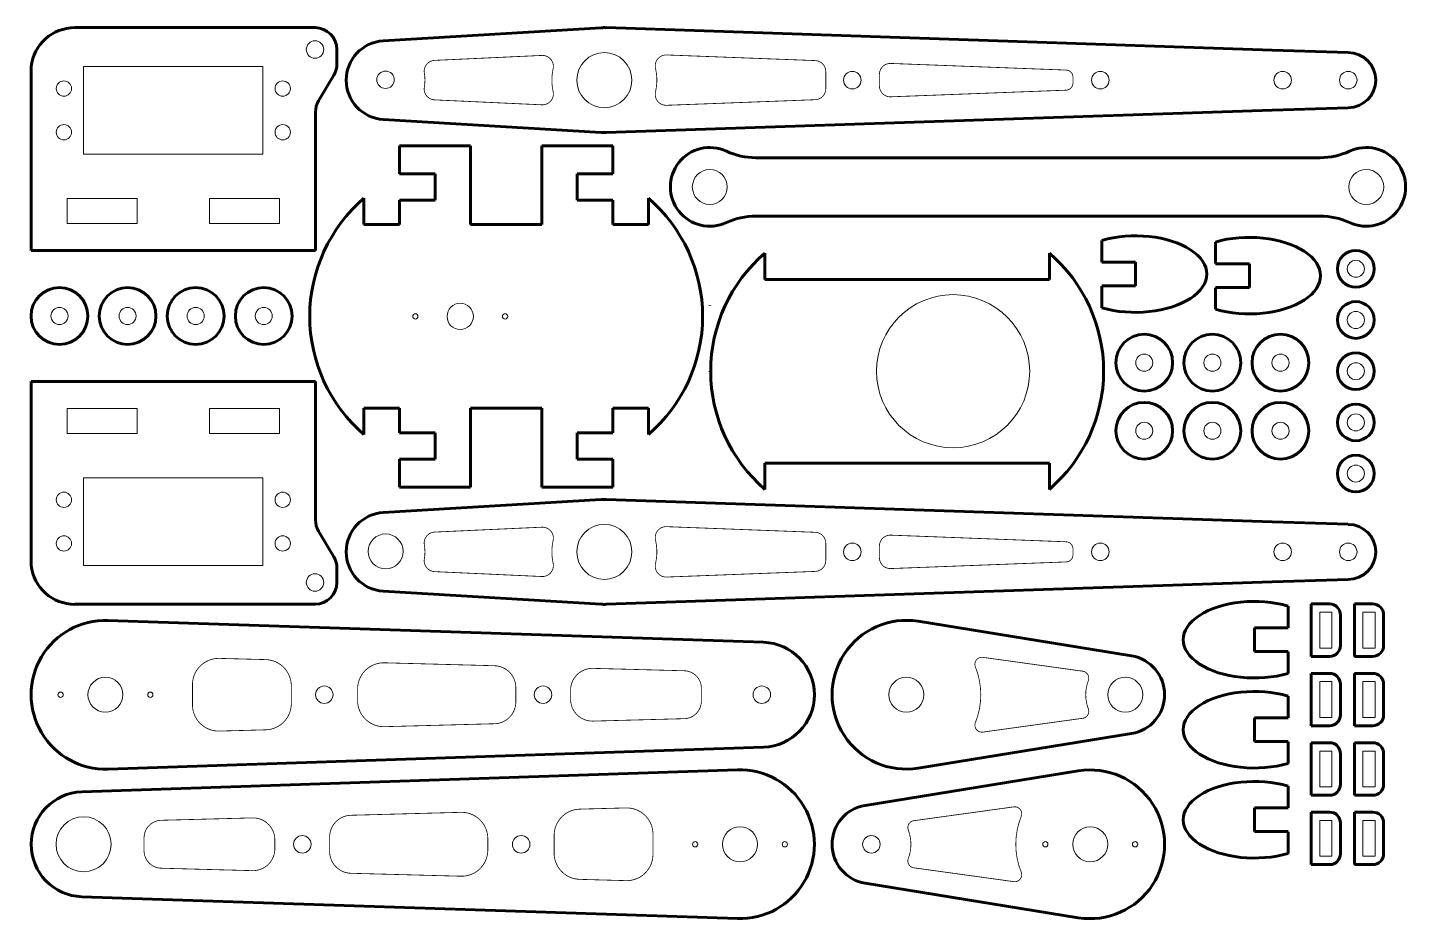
# Model space of a CAD drawing. Header units: millimetres. Extents: x 104 to 909, y -370 to 77.
# Drawn here: x 103.5 to 419.1, y -127.7 to 76.8 of the extents above; entities that cross this region are included whole.
import ezdxf

# ---------------------------------------------------------------- set-up
doc = ezdxf.new("R2010")
doc.units = ezdxf.units.MM
for name, pattern in [('K5LT32769', [0]), ('K5LT_BASIC', [0]), ('K5LT_THIN', [0])]:
    doc.linetypes.add(name, pattern=pattern)

# ---------------------------------------------------------------- blocks, each defined once
blk = doc.blocks.new('U4')
at = {"color": 5, "linetype": 'K5LT_BASIC', "lineweight": 60, "true_color": 0x0000ff}
for p, q in [((169.2, 76.78), (114.3, 76.78)), ((174.2, 68.5), (174.2, 71.78)), ((104.3, 67.87), (104.3, 25.87)), ((170, 60.05), (173.5, 65.95)), ((169.3, 25.87), (169.3, 57.5)), ((104.3, 25.87), (169.3, 25.87))]:
    blk.add_line(p, q, dxfattribs=at)
at = {"color": 7, "linetype": 'K5LT_THIN', "lineweight": 18}
for p, q in [((116.3, 47.87), (116.3, 67.87)), ((116.3, 67.87), (157.3, 67.87)), ((157.3, 67.87), (157.3, 47.87)), ((157.3, 47.87), (116.3, 47.87)), ((128.55, 37.7), (112.55, 37.7)), ((112.55, 37.7), (112.55, 32.05)), ((128.55, 32.05), (128.55, 37.7)), ((145.05, 37.7), (161.05, 37.7)), ((145.05, 32.05), (145.05, 37.7)), ((161.05, 37.7), (161.05, 32.05)), ((112.55, 32.05), (128.55, 32.05)), ((161.05, 32.05), (145.05, 32.05))]:
    blk.add_line(p, q, dxfattribs=at)
for centre, radius in [((169.2, 71.78), 2), ((111.8, 62.87), 1.75), ((161.8, 62.87), 1.75), ((111.8, 52.87), 1.75), ((161.8, 52.87), 1.75)]:
    blk.add_circle(centre, radius, dxfattribs=at)
at = {"color": 5, "linetype": 'K5LT_BASIC', "lineweight": 60, "true_color": 0x0000ff}
for centre, radius, start, end in [((114.3, 66.71), 10.07, 90, 173.3678), ((169.2, 71.78), 5, 0, 90), ((169.2, 68.5), 5, 329.3004, 0), ((174.3, 57.5), 5, 149.3004, 180)]:
    blk.add_arc(centre, radius, start, end, dxfattribs=at)
blk = doc.blocks.new('U5')
at = {"color": 5, "linetype": 'K5LT_BASIC', "lineweight": 60, "true_color": 0x0000ff}
for p, q in [((104.3, -46.13), (104.3, -4.13)), ((104.3, -4.13), (169.3, -4.13)), ((169.3, -4.13), (169.3, -35.76)), ((170, -38.31), (173.5, -44.21)), ((174.2, -46.76), (174.2, -50.03)), ((169.2, -55.03), (114.3, -55.03))]:
    blk.add_line(p, q, dxfattribs=at)
at = {"color": 7, "linetype": 'K5LT_THIN', "lineweight": 18}
for p, q in [((112.55, -15.95), (112.55, -10.3)), ((112.55, -10.3), (128.55, -10.3)), ((128.55, -10.3), (128.55, -15.95)), ((161.05, -10.3), (145.05, -10.3)), ((145.05, -10.3), (145.05, -15.95)), ((161.05, -15.95), (161.05, -10.3)), ((128.55, -15.95), (112.55, -15.95)), ((145.05, -15.95), (161.05, -15.95)), ((157.3, -26.13), (116.3, -26.13)), ((116.3, -26.13), (116.3, -46.13)), ((157.3, -46.13), (157.3, -26.13)), ((116.3, -46.13), (157.3, -46.13))]:
    blk.add_line(p, q, dxfattribs=at)
for centre, radius in [((111.8, -31.13), 1.75), ((161.8, -31.13), 1.75), ((111.8, -41.13), 1.75), ((161.8, -41.13), 1.75), ((169.2, -50.03), 2)]:
    blk.add_circle(centre, radius, dxfattribs=at)
at = {"color": 5, "linetype": 'K5LT_BASIC', "lineweight": 60, "true_color": 0x0000ff}
for centre, radius, start, end in [((174.3, -35.76), 5, 180, 210.6996), ((114.3, -44.97), 10.07, 186.6322, 270), ((169.2, -46.76), 5, 0, 30.6996), ((169.2, -50.03), 5, 270, 0)]:
    blk.add_arc(centre, radius, start, end, dxfattribs=at)
blk = doc.blocks.new('U6')
at = {"color": 5, "linetype": 'K5LT_BASIC', "lineweight": 60, "true_color": 0x0000ff}
for p, q in [((184.77, 73.77), (234.59, 76.76)), ((235.71, 76.78), (387.91, 71.66)), ((387.91, 71.66), (405.31, 71.08)), ((387.91, 57.9), (235.71, 52.79)), ((405.31, 58.49), (387.91, 57.9)), ((234.59, 52.8), (184.77, 55.8))]:
    blk.add_line(p, q, dxfattribs=at)
at = {"color": 7, "linetype": 'K5LT_THIN', "const_width": 0.18}
for points in [[(223.6, 67.39, 0.109784), (223.6, 62.18, -0.493994), (221.04, 59.14), (196.52, 60.27, -0.453066), (194.17, 63.2, 0.088553), (194.17, 66.36, -0.453066), (196.52, 69.3), (221.04, 70.43, -0.493994)], [(249.53, 70.54), (283.51, 69.25, -0.403164), (285.91, 66.75), (285.91, 62.81, -0.403164), (283.51, 60.31), (249.53, 59.03, -0.493994), (247, 62.09, 0.113817), (247, 67.48, -0.493994)], [(298.17, 66.1), (298.17, 63.47, 0.42535), (300.76, 60.97), (340.85, 62.49, 0.403164), (342.39, 64.09), (342.39, 65.48, 0.403164), (340.85, 67.08), (300.76, 68.6, 0.42535)]]:
    blk.add_lwpolyline(points, format="xyb", close=True, dxfattribs=at)
at = {"color": 7, "linetype": 'K5LT_THIN', "lineweight": 18}
for centre, radius in [((235.31, 64.78), 6.29), ((185.31, 64.87), 2), ((291.98, 64.78), 2), ((348.64, 64.78), 2), ((390.31, 64.78), 2), ((405.31, 64.78), 2)]:
    blk.add_circle(centre, radius, dxfattribs=at)
at = {"color": 5, "linetype": 'K5LT_BASIC', "lineweight": 60, "true_color": 0x0000ff}
for centre, radius, start, end in [((235.31, 64.78), 12, 88.0755, 93.4398), ((185.31, 64.78), 9, 93.4398, 266.5602), ((405.31, 64.78), 6.29, 270, 90), ((235.31, 64.78), 12, 266.5602, 271.9245)]:
    blk.add_arc(centre, radius, start, end, dxfattribs=at)
blk = doc.blocks.new('U7')
at = {"color": 5, "linetype": 'K5LT_BASIC', "lineweight": 60, "true_color": 0x0000ff}
for p, q in [((184.77, -34.06), (234.59, -31.06)), ((235.71, -31.05), (387.91, -36.16)), ((387.91, -36.16), (405.31, -36.74)), ((387.91, -49.92), (235.71, -55.03)), ((405.31, -49.33), (387.91, -49.92)), ((234.59, -55.02), (184.77, -52.02))]:
    blk.add_line(p, q, dxfattribs=at)
at = {"color": 7, "linetype": 'K5LT_THIN', "const_width": 0.18}
for points in [[(223.6, -40.44, 0.109784), (223.6, -45.64, -0.493994), (221.04, -48.68), (196.52, -47.56, -0.453066), (194.17, -44.62, 0.088553), (194.17, -41.46, -0.453066), (196.52, -38.52), (221.04, -37.4, -0.493994)], [(249.53, -37.28), (283.51, -38.57, -0.403164), (285.91, -41.07), (285.91, -45.01, -0.403164), (283.51, -47.51), (249.53, -48.8, -0.493994), (247, -45.74, 0.113817), (247, -40.34, -0.493994)], [(298.17, -41.72), (298.17, -44.36, 0.42535), (300.76, -46.86), (340.85, -45.34, 0.403164), (342.39, -43.74), (342.39, -42.34, 0.403164), (340.85, -40.74), (300.76, -39.22, 0.42535)]]:
    blk.add_lwpolyline(points, format="xyb", close=True, dxfattribs=at)
at = {"color": 7, "linetype": 'K5LT_THIN', "lineweight": 18}
for centre, radius in [((235.31, -43.04), 6.29), ((185.31, -42.95), 4), ((291.98, -43.04), 2), ((348.64, -43.04), 2), ((390.31, -43.04), 2), ((405.31, -43.04), 2)]:
    blk.add_circle(centre, radius, dxfattribs=at)
at = {"color": 5, "linetype": 'K5LT_BASIC', "lineweight": 60, "true_color": 0x0000ff}
for centre, radius, start, end in [((235.31, -43.04), 12, 88.0755, 93.4398), ((185.31, -43.04), 9, 93.4398, 266.5602), ((405.31, -43.04), 6.29, 270, 90), ((235.31, -43.04), 12, 266.5602, 271.9245)]:
    blk.add_arc(centre, radius, start, end, dxfattribs=at)
blk = doc.blocks.new('U8')
at = {"color": 5, "linetype": 'K5LT_BASIC', "lineweight": 60, "true_color": 0x0000ff}
for p, q in [((188.5, 43.38), (188.5, 49.78)), ((188.5, 49.78), (204.75, 49.78)), ((204.75, 49.78), (204.75, 31.78)), ((221, 31.78), (221, 49.78)), ((221, 49.78), (237.25, 49.78)), ((237.25, 49.78), (237.25, 43.38)), ((196.62, 43.38), (188.5, 43.38)), ((196.62, 37.38), (196.62, 43.38)), ((237.25, 43.38), (229.12, 43.38)), ((229.12, 43.38), (229.12, 37.38)), ((180.37, 37.78), (180.37, 31.78)), ((188.5, 31.78), (188.5, 37.38)), ((188.5, 37.38), (196.62, 37.38)), ((229.12, 37.38), (237.25, 37.38)), ((237.25, 37.38), (237.25, 31.78)), ((245.37, 31.78), (245.37, 37.78)), ((180.37, 31.78), (188.5, 31.78)), ((204.75, 31.78), (212.87, 31.78)), ((212.87, 31.78), (221, 31.78)), ((237.25, 31.78), (245.37, 31.78)), ((188.5, -10.22), (180.37, -10.22)), ((180.37, -10.22), (180.37, -16.22)), ((188.5, -15.82), (188.5, -10.22)), ((212.87, -10.22), (204.75, -10.22)), ((204.75, -10.22), (204.75, -28.22)), ((221, -10.22), (212.87, -10.22)), ((221, -28.22), (221, -10.22)), ((245.37, -10.22), (237.25, -10.22)), ((237.25, -10.22), (237.25, -15.82)), ((245.37, -16.22), (245.37, -10.22)), ((196.62, -15.82), (188.5, -15.82)), ((196.62, -21.82), (196.62, -15.82)), ((237.25, -15.82), (229.12, -15.82)), ((229.12, -15.82), (229.12, -21.82)), ((188.5, -28.22), (188.5, -21.82)), ((188.5, -21.82), (196.62, -21.82)), ((229.12, -21.82), (237.25, -21.82)), ((237.25, -21.82), (237.25, -28.22)), ((204.75, -28.22), (188.5, -28.22)), ((237.25, -28.22), (221, -28.22))]:
    blk.add_line(p, q, dxfattribs=at)
at = {"color": 7, "linetype": 'K5LT_THIN', "lineweight": 18}
for centre, radius in [((202.37, 10.78), 3), ((192.12, 10.78), 0.6), ((212.62, 10.78), 0.6)]:
    blk.add_circle(centre, radius, dxfattribs=at)
at = {"color": 5, "linetype": 'K5LT_BASIC', "lineweight": 60, "true_color": 0x0000ff}
for centre, start, end in [((203.59, 10.78), 130.6911, 229.3089), ((222.15, 10.78), 310.6911, 49.3089)]:
    blk.add_arc(centre, 35.61, start, end, dxfattribs=at)
blk = doc.blocks.new('U9')
at = {"color": 5, "linetype": 'K5LT_BASIC', "lineweight": 60, "true_color": 0x0000ff}
blk.add_circle((126.35, 10.87), 6.49, dxfattribs=at)
at = {"color": 7, "linetype": 'K5LT_THIN', "lineweight": 18}
blk.add_circle((126.35, 10.87), 1.95, dxfattribs=at)
blk = doc.blocks.new('U10')
at = {"color": 5, "linetype": 'K5LT_BASIC', "lineweight": 60, "true_color": 0x0000ff}
blk.add_circle((141.91, 10.87), 6.49, dxfattribs=at)
at = {"color": 7, "linetype": 'K5LT_THIN', "lineweight": 18}
blk.add_circle((141.91, 10.87), 1.95, dxfattribs=at)
blk = doc.blocks.new('U11')
at = {"color": 5, "linetype": 'K5LT_BASIC', "lineweight": 60, "true_color": 0x0000ff}
blk.add_circle((157.47, 10.87), 6.49, dxfattribs=at)
at = {"color": 7, "linetype": 'K5LT_THIN', "lineweight": 18}
blk.add_circle((157.47, 10.87), 1.95, dxfattribs=at)
blk = doc.blocks.new('U12')
at = {"color": 5, "linetype": 'K5LT_BASIC', "lineweight": 60, "true_color": 0x0000ff}
blk.add_circle((110.79, 10.87), 6.49, dxfattribs=at)
at = {"color": 7, "linetype": 'K5LT_THIN', "lineweight": 18}
blk.add_circle((110.79, 10.87), 1.95, dxfattribs=at)
blk = doc.blocks.new('U13')
at = {"color": 5, "linetype": 'K5LT_BASIC', "lineweight": 60, "true_color": 0x0000ff}
for p, q in [((269.93, 47.06), (398.88, 47.06)), ((398.88, 33.71), (269.93, 33.71))]:
    blk.add_line(p, q, dxfattribs=at)
at = {"color": 7, "linetype": 'K5LT_THIN', "lineweight": 18}
for centre in [(259.41, 40.38), (409.41, 40.38)]:
    blk.add_circle(centre, 4, dxfattribs=at)
at = {"color": 5, "linetype": 'K5LT_BASIC', "lineweight": 60, "true_color": 0x0000ff}
for centre, radius, start, end in [((259.41, 40.38), 9, 65.1048, 294.8952), ((269.93, 63.06), 16, 245.1048, 270), ((398.88, 63.06), 16, 270, 294.8952), ((409.41, 40.38), 9, 245.1048, 114.8952), ((269.93, 17.71), 16, 90, 114.8952), ((398.88, 17.71), 16, 65.1048, 90)]:
    blk.add_arc(centre, radius, start, end, dxfattribs=at)
blk = doc.blocks.new('U14')
at = {"color": 5, "linetype": 'K5LT_BASIC', "lineweight": 60, "true_color": 0x0000ff}
for p, q in [((121.87, -58.71), (271.7, -63.7)), ((271.7, -87.69), (121.87, -92.69))]:
    blk.add_line(p, q, dxfattribs=at)
at = {"color": 7, "linetype": 'K5LT_THIN', "const_width": 0.18}
for points in [[(147.34, -84.01, -0.422047), (141.18, -78.01), (141.18, -73.39, -0.422047), (147.34, -67.39), (157.93, -67.67, -0.406424), (163.77, -73.67), (163.77, -77.73, -0.406424), (157.93, -83.72)], [(185.07, -83), (210.21, -82.33, 0.406424), (215.08, -77.33), (215.08, -74.06, 0.406424), (210.21, -69.07), (185.07, -68.4, 0.422047), (178.91, -74.39), (178.91, -77, 0.422047)], [(232.72, -81.73, -0.422047), (227.59, -76.73), (227.59, -74.67, -0.422047), (232.72, -69.67), (253.59, -70.22, -0.406424), (257.48, -74.22), (257.48, -77.17, -0.406424), (253.59, -81.17)]]:
    blk.add_lwpolyline(points, format="xyb", close=True, dxfattribs=at)
at = {"color": 7, "linetype": 'K5LT_THIN', "lineweight": 18}
for centre, radius in [((121.3, -75.7), 4), ((111.05, -75.7), 0.6), ((131.55, -75.7), 0.6), ((171.3, -75.7), 2), ((221.3, -75.7), 2), ((271.3, -75.7), 2)]:
    blk.add_circle(centre, radius, dxfattribs=at)
at = {"color": 5, "linetype": 'K5LT_BASIC', "lineweight": 60, "true_color": 0x0000ff}
for centre, radius, start, end in [((121.3, -75.7), 17, 88.0898, 271.9102), ((271.3, -75.7), 12, 271.9102, 88.0898)]:
    blk.add_arc(centre, radius, start, end, dxfattribs=at)
blk = doc.blocks.new('U15')
at = {"color": 5, "linetype": 'K5LT_BASIC', "lineweight": 60, "true_color": 0x0000ff}
for p, q in [((115.9, -97.88), (265.73, -92.89)), ((265.73, -126.87), (115.9, -121.87))]:
    blk.add_line(p, q, dxfattribs=at)
at = {"color": 7, "linetype": 'K5LT_THIN', "const_width": 0.18}
for points in [[(154.87, -103.85, -0.422047), (160.01, -108.85), (160.01, -110.91, -0.422047), (154.87, -115.91), (134.01, -115.35, -0.406424), (130.12, -111.35), (130.12, -108.4, -0.406424), (134.01, -104.4)], [(202.52, -102.58), (177.39, -103.25, 0.406424), (172.52, -108.24), (172.52, -111.51, 0.406424), (177.39, -116.51), (202.52, -117.18, 0.422047), (208.68, -111.18), (208.68, -108.57, 0.422047)], [(240.26, -101.57, -0.422047), (246.42, -107.57), (246.42, -112.19, -0.422047), (240.26, -118.19), (229.67, -117.9, -0.406424), (223.83, -111.91), (223.83, -107.85, -0.406424), (229.67, -101.85)]]:
    blk.add_lwpolyline(points, format="xyb", close=True, dxfattribs=at)
at = {"color": 7, "linetype": 'K5LT_THIN', "lineweight": 18}
for centre, radius in [((116.3, -109.88), 6.29), ((266.3, -109.88), 4), ((166.3, -109.88), 2), ((216.3, -109.88), 2), ((256.05, -109.88), 0.6), ((276.55, -109.88), 0.6)]:
    blk.add_circle(centre, radius, dxfattribs=at)
at = {"color": 5, "linetype": 'K5LT_BASIC', "lineweight": 60, "true_color": 0x0000ff}
for centre, radius, start, end in [((266.3, -109.88), 17, 268.0898, 91.9102), ((116.3, -109.88), 12, 91.9102, 268.0898)]:
    blk.add_arc(centre, radius, start, end, dxfattribs=at)
blk = doc.blocks.new('U16')
at = {"color": 5, "linetype": 'K5LT_BASIC', "lineweight": 60, "true_color": 0x0000ff}
for p, q in [((391.61, -60.37), (391.61, -55.43)), ((383.86, -65.82), (383.86, -60.42)), ((383.86, -60.42), (391.61, -60.42)), ((383.86, -65.82), (391.61, -65.82)), ((391.61, -65.87), (391.61, -70.81))]:
    blk.add_line(p, q, dxfattribs=at)
blk.add_ellipse((383.86, -63.12), major_axis=(-16.25, 0), ratio=0.538462, start_param=4.215177, end_param=8.351193, dxfattribs=at)
blk = doc.blocks.new('U17')
at = {"color": 5, "linetype": 'K5LT_BASIC', "lineweight": 60, "true_color": 0x0000ff}
for p, q in [((374.96, 22.84), (374.96, 27.78)), ((382.71, 22.79), (374.96, 22.79)), ((382.71, 22.79), (382.71, 17.39)), ((382.71, 17.39), (374.96, 17.39)), ((374.96, 17.34), (374.96, 12.4))]:
    blk.add_line(p, q, dxfattribs=at)
blk.add_ellipse((382.71, 20.09), major_axis=(16.25, 0), ratio=0.538462, start_param=4.215177, end_param=8.351193, dxfattribs=at)
blk = doc.blocks.new('U18')
at = {"color": 5, "linetype": 'K5LT_BASIC', "lineweight": 60, "true_color": 0x0000ff}
for p, q in [((348.96, 23.2), (348.96, 28.14)), ((356.71, 23.15), (348.96, 23.15)), ((356.71, 17.75), (356.71, 23.15)), ((356.71, 17.75), (348.96, 17.75)), ((348.96, 17.7), (348.96, 12.76))]:
    blk.add_line(p, q, dxfattribs=at)
blk.add_ellipse((356.71, 20.45), major_axis=(16.25, 0), ratio=0.538462, start_param=4.215177, end_param=8.351193, dxfattribs=at)
blk = doc.blocks.new('U19')
at = {"color": 5, "linetype": 'K5LT_BASIC', "lineweight": 60, "true_color": 0x0000ff}
blk.add_circle((407.04, 21.66), 4.2, dxfattribs=at)
at = {"color": 7, "linetype": 'K5LT_THIN', "lineweight": 18}
blk.add_circle((407.04, 21.66), 1.95, dxfattribs=at)
blk = doc.blocks.new('U20')
at = {"color": 5, "linetype": 'K5LT_BASIC', "lineweight": 60, "true_color": 0x0000ff}
blk.add_circle((407.04, 9.96), 4.2, dxfattribs=at)
at = {"color": 7, "linetype": 'K5LT_THIN', "lineweight": 18}
blk.add_circle((407.04, 9.96), 1.95, dxfattribs=at)
blk = doc.blocks.new('U21')
at = {"color": 5, "linetype": 'K5LT_BASIC', "lineweight": 60, "true_color": 0x0000ff}
blk.add_circle((407.04, -1.75), 4.2, dxfattribs=at)
at = {"color": 7, "linetype": 'K5LT_THIN', "lineweight": 18}
blk.add_circle((407.04, -1.75), 1.95, dxfattribs=at)
blk = doc.blocks.new('U22')
at = {"color": 5, "linetype": 'K5LT_BASIC', "lineweight": 60, "true_color": 0x0000ff}
blk.add_circle((407.04, -13.45), 4.2, dxfattribs=at)
at = {"color": 7, "linetype": 'K5LT_THIN', "lineweight": 18}
blk.add_circle((407.04, -13.45), 1.95, dxfattribs=at)
blk = doc.blocks.new('U23')
at = {"color": 5, "linetype": 'K5LT_BASIC', "lineweight": 60, "true_color": 0x0000ff}
blk.add_circle((407.04, -25.15), 4.2, dxfattribs=at)
at = {"color": 7, "linetype": 'K5LT_THIN', "lineweight": 18}
blk.add_circle((407.04, -25.15), 1.95, dxfattribs=at)
blk = doc.blocks.new('U24')
at = {"color": 5, "linetype": 'K5LT_BASIC', "lineweight": 60, "true_color": 0x0000ff}
for p, q in [((272.01, 19.25), (272.01, 25.25)), ((337.01, 25.25), (337.01, 19.25)), ((337.01, 19.25), (272.01, 19.25)), ((272.01, -28.75), (272.01, -22.75)), ((272.01, -22.75), (337.01, -22.75)), ((337.01, -22.75), (337.01, -28.75))]:
    blk.add_line(p, q, dxfattribs=at)
at = {"color": 5, "linetype": 'K5LT32769', "lineweight": 60, "true_color": 0x0000ff}
for p, q in [((259.41, 18.79), (259.41, 18.74)), ((259.41, 13.29), (259.41, 13.34)), ((259.41, -1.75), (259.41, -1.8)), ((259.41, -7.25), (259.41, -7.2))]:
    blk.add_line(p, q, dxfattribs=at)
at = {"color": 7, "linetype": 'K5LT_THIN', "lineweight": 18}
blk.add_circle((315.01, -1.75), 17.5, dxfattribs=at)
at = {"color": 5, "linetype": 'K5LT_BASIC', "lineweight": 60, "true_color": 0x0000ff}
for centre, start, end in [((295.22, -1.75), 130.6911, 229.3089), ((313.79, -1.75), 310.6911, 49.3089)]:
    blk.add_arc(centre, 35.61, start, end, dxfattribs=at)
blk = doc.blocks.new('U25')
at = {"color": 5, "linetype": 'K5LT_BASIC', "lineweight": 60, "true_color": 0x0000ff}
blk.add_circle((374.26, 0.2), 6.49, dxfattribs=at)
at = {"color": 7, "linetype": 'K5LT_THIN', "lineweight": 18}
blk.add_circle((374.26, 0.2), 1.95, dxfattribs=at)
blk = doc.blocks.new('U26')
at = {"color": 5, "linetype": 'K5LT_BASIC', "lineweight": 60, "true_color": 0x0000ff}
blk.add_circle((389.82, 0.2), 6.49, dxfattribs=at)
at = {"color": 7, "linetype": 'K5LT_THIN', "lineweight": 18}
blk.add_circle((389.82, 0.2), 1.95, dxfattribs=at)
blk = doc.blocks.new('U27')
at = {"color": 5, "linetype": 'K5LT_BASIC', "lineweight": 60, "true_color": 0x0000ff}
blk.add_circle((358.69, 0.2), 6.49, dxfattribs=at)
at = {"color": 7, "linetype": 'K5LT_THIN', "lineweight": 18}
blk.add_circle((358.69, 0.2), 1.95, dxfattribs=at)
blk = doc.blocks.new('U28')
at = {"color": 5, "linetype": 'K5LT_BASIC', "lineweight": 60, "true_color": 0x0000ff}
blk.add_circle((358.69, -15.36), 6.49, dxfattribs=at)
at = {"color": 7, "linetype": 'K5LT_THIN', "lineweight": 18}
blk.add_circle((358.69, -15.36), 1.95, dxfattribs=at)
blk = doc.blocks.new('U29')
at = {"color": 5, "linetype": 'K5LT_BASIC', "lineweight": 60, "true_color": 0x0000ff}
blk.add_circle((374.26, -15.36), 6.49, dxfattribs=at)
at = {"color": 7, "linetype": 'K5LT_THIN', "lineweight": 18}
blk.add_circle((374.26, -15.36), 1.95, dxfattribs=at)
blk = doc.blocks.new('U30')
at = {"color": 5, "linetype": 'K5LT_BASIC', "lineweight": 60, "true_color": 0x0000ff}
blk.add_circle((389.82, -15.36), 6.49, dxfattribs=at)
at = {"color": 7, "linetype": 'K5LT_THIN', "lineweight": 18}
blk.add_circle((389.82, -15.36), 1.95, dxfattribs=at)
blk = doc.blocks.new('U31')
at = {"color": 5, "linetype": 'K5LT_BASIC', "lineweight": 60, "true_color": 0x0000ff}
for p, q in [((355.78, -66.81), (307.06, -58.92)), ((307.06, -92.48), (355.78, -84.58))]:
    blk.add_line(p, q, dxfattribs=at)
at = {"color": 7, "linetype": 'K5LT_THIN', "const_width": 0.18}
blk.add_lwpolyline([(344.63, -70.32), (321.8, -67.15, 0.57657), (320.1, -69.34, -0.194176), (320.1, -82.06, 0.57657), (321.8, -84.24), (344.63, -81.08, 0.482623), (345.91, -78.92, -0.184803), (345.91, -72.47, 0.482623)], format="xyb", close=True, dxfattribs=at)
at = {"color": 7, "linetype": 'K5LT_THIN', "lineweight": 18}
for centre in [(304.34, -75.7), (354.34, -75.7)]:
    blk.add_circle(centre, 4, dxfattribs=at)
at = {"color": 5, "linetype": 'K5LT_BASIC', "lineweight": 60, "true_color": 0x0000ff}
for centre, radius, start, end in [((304.34, -75.7), 17, 80.7931, 279.2069), ((354.34, -75.7), 9, 279.2069, 80.7931)]:
    blk.add_arc(centre, radius, start, end, dxfattribs=at)
blk = doc.blocks.new('U32')
at = {"color": 5, "linetype": 'K5LT_BASIC', "lineweight": 60, "true_color": 0x0000ff}
for p, q in [((343.62, -93.1), (294.9, -100.99)), ((294.9, -118.76), (343.62, -126.66))]:
    blk.add_line(p, q, dxfattribs=at)
at = {"color": 7, "linetype": 'K5LT_THIN', "const_width": 0.18}
blk.add_lwpolyline([(306.04, -115.26), (328.87, -118.42, 0.57657), (330.57, -116.24, -0.194176), (330.57, -103.52, 0.57657), (328.87, -101.33), (306.04, -104.49, 0.482623), (304.77, -106.65, -0.184803), (304.77, -113.1, 0.482623)], format="xyb", close=True, dxfattribs=at)
at = {"color": 7, "linetype": 'K5LT_THIN', "lineweight": 18}
for centre, radius in [((346.34, -109.88), 4), ((296.34, -109.88), 2), ((336.09, -109.88), 0.6), ((356.59, -109.88), 0.6)]:
    blk.add_circle(centre, radius, dxfattribs=at)
at = {"color": 5, "linetype": 'K5LT_BASIC', "lineweight": 60, "true_color": 0x0000ff}
for centre, radius, start, end in [((346.34, -109.88), 17, 260.7931, 99.2069), ((296.34, -109.88), 9, 99.2069, 260.7931)]:
    blk.add_arc(centre, radius, start, end, dxfattribs=at)
blk = doc.blocks.new('U33')
at = {"color": 5, "linetype": 'K5LT_BASIC', "lineweight": 60, "true_color": 0x0000ff}
for p, q in [((391.61, -80.95), (391.61, -76.01)), ((383.86, -81), (391.61, -81)), ((383.86, -81), (383.86, -86.4)), ((383.86, -86.4), (391.61, -86.4)), ((391.61, -86.45), (391.61, -91.39))]:
    blk.add_line(p, q, dxfattribs=at)
blk.add_ellipse((383.86, -83.7), major_axis=(-16.25, 0), ratio=0.538462, start_param=4.215177, end_param=8.351193, dxfattribs=at)
blk = doc.blocks.new('U34')
at = {"color": 5, "linetype": 'K5LT_BASIC', "lineweight": 60, "true_color": 0x0000ff}
for p, q in [((391.61, -101.53), (391.61, -96.59)), ((383.86, -101.58), (391.61, -101.58)), ((383.86, -101.58), (383.86, -106.98)), ((383.86, -106.98), (391.61, -106.98)), ((391.61, -107.03), (391.61, -111.97))]:
    blk.add_line(p, q, dxfattribs=at)
blk.add_ellipse((383.86, -104.28), major_axis=(-16.25, 0), ratio=0.538462, start_param=4.215177, end_param=8.351193, dxfattribs=at)
blk = doc.blocks.new('U56')
at = {"color": 7, "linetype": 'K5LT_THIN', "lineweight": 18}
for p, q in [((401.59, -56.85), (398.79, -56.85)), ((398.79, -56.85), (398.79, -65.05)), ((401.59, -65.05), (401.59, -56.85)), ((398.79, -65.05), (401.59, -65.05))]:
    blk.add_line(p, q, dxfattribs=at)
blk = doc.blocks.new('U55')
at = {"color": 5, "linetype": 'K5LT_BASIC', "lineweight": 60, "true_color": 0x0000ff}
for p, q in [((396.85, -54.95), (401.04, -54.95)), ((396.85, -66.95), (396.85, -54.95)), ((403.54, -57.45), (403.54, -64.45)), ((401.04, -66.95), (396.85, -66.95))]:
    blk.add_line(p, q, dxfattribs=at)
for centre, start, end in [((401.04, -57.45), 0, 90), ((401.04, -64.45), 270, 0)]:
    blk.add_arc(centre, 2.5, start, end, dxfattribs=at)
blk.add_blockref('U56', (0, 0))
blk = doc.blocks.new('U58')
at = {"color": 7, "linetype": 'K5LT_THIN', "lineweight": 18}
for p, q in [((401.59, -72.71), (398.79, -72.71)), ((398.79, -72.71), (398.79, -80.91)), ((401.59, -80.91), (401.59, -72.71)), ((398.79, -80.91), (401.59, -80.91))]:
    blk.add_line(p, q, dxfattribs=at)
blk = doc.blocks.new('U57')
at = {"color": 5, "linetype": 'K5LT_BASIC', "lineweight": 60, "true_color": 0x0000ff}
for p, q in [((396.85, -70.81), (401.04, -70.81)), ((396.85, -82.81), (396.85, -70.81)), ((403.54, -73.31), (403.54, -80.31)), ((401.04, -82.81), (396.85, -82.81))]:
    blk.add_line(p, q, dxfattribs=at)
for centre, start, end in [((401.04, -73.31), 0, 90), ((401.04, -80.31), 270, 0)]:
    blk.add_arc(centre, 2.5, start, end, dxfattribs=at)
blk.add_blockref('U58', (0, 0))
blk = doc.blocks.new('U60')
at = {"color": 7, "linetype": 'K5LT_THIN', "lineweight": 18}
for p, q in [((401.59, -88.57), (398.79, -88.57)), ((398.79, -88.57), (398.79, -96.77)), ((401.59, -96.77), (401.59, -88.57)), ((398.79, -96.77), (401.59, -96.77))]:
    blk.add_line(p, q, dxfattribs=at)
blk = doc.blocks.new('U59')
at = {"color": 5, "linetype": 'K5LT_BASIC', "lineweight": 60, "true_color": 0x0000ff}
for p, q in [((396.85, -86.67), (401.04, -86.67)), ((396.85, -98.67), (396.85, -86.67)), ((403.54, -89.17), (403.54, -96.17)), ((401.04, -98.67), (396.85, -98.67))]:
    blk.add_line(p, q, dxfattribs=at)
for centre, start, end in [((401.04, -89.17), 0, 90), ((401.04, -96.17), 270, 0)]:
    blk.add_arc(centre, 2.5, start, end, dxfattribs=at)
blk.add_blockref('U60', (0, 0))
blk = doc.blocks.new('U62')
at = {"color": 7, "linetype": 'K5LT_THIN', "lineweight": 18}
for p, q in [((401.59, -104.43), (398.79, -104.43)), ((398.79, -104.43), (398.79, -112.63)), ((401.59, -112.63), (401.59, -104.43)), ((398.79, -112.63), (401.59, -112.63))]:
    blk.add_line(p, q, dxfattribs=at)
blk = doc.blocks.new('U61')
at = {"color": 5, "linetype": 'K5LT_BASIC', "lineweight": 60, "true_color": 0x0000ff}
for p, q in [((396.85, -102.53), (401.04, -102.53)), ((396.85, -114.53), (396.85, -102.53)), ((403.54, -105.03), (403.54, -112.03)), ((401.04, -114.53), (396.85, -114.53))]:
    blk.add_line(p, q, dxfattribs=at)
for centre, start, end in [((401.04, -105.03), 0, 90), ((401.04, -112.03), 270, 0)]:
    blk.add_arc(centre, 2.5, start, end, dxfattribs=at)
blk.add_blockref('U62', (0, 0))
blk = doc.blocks.new('U64')
at = {"color": 7, "linetype": 'K5LT_THIN', "lineweight": 18}
for p, q in [((411.44, -56.85), (408.64, -56.85)), ((408.64, -56.85), (408.64, -65.05)), ((411.44, -65.05), (411.44, -56.85)), ((408.64, -65.05), (411.44, -65.05))]:
    blk.add_line(p, q, dxfattribs=at)
blk = doc.blocks.new('U63')
at = {"color": 5, "linetype": 'K5LT_BASIC', "lineweight": 60, "true_color": 0x0000ff}
for p, q in [((406.7, -54.95), (410.88, -54.95)), ((406.7, -66.95), (406.7, -54.95)), ((413.38, -57.45), (413.38, -64.45)), ((410.88, -66.95), (406.7, -66.95))]:
    blk.add_line(p, q, dxfattribs=at)
for centre, start, end in [((410.88, -57.45), 0, 90), ((410.88, -64.45), 270, 0)]:
    blk.add_arc(centre, 2.5, start, end, dxfattribs=at)
blk.add_blockref('U64', (0, 0))
blk = doc.blocks.new('U66')
at = {"color": 7, "linetype": 'K5LT_THIN', "lineweight": 18}
for p, q in [((411.44, -72.71), (408.64, -72.71)), ((408.64, -72.71), (408.64, -80.91)), ((411.44, -80.91), (411.44, -72.71)), ((408.64, -80.91), (411.44, -80.91))]:
    blk.add_line(p, q, dxfattribs=at)
blk = doc.blocks.new('U65')
at = {"color": 5, "linetype": 'K5LT_BASIC', "lineweight": 60, "true_color": 0x0000ff}
for p, q in [((406.7, -70.81), (410.88, -70.81)), ((406.7, -82.81), (406.7, -70.81)), ((413.38, -73.31), (413.38, -80.31)), ((410.88, -82.81), (406.7, -82.81))]:
    blk.add_line(p, q, dxfattribs=at)
for centre, start, end in [((410.88, -73.31), 0, 90), ((410.88, -80.31), 270, 0)]:
    blk.add_arc(centre, 2.5, start, end, dxfattribs=at)
blk.add_blockref('U66', (0, 0))
blk = doc.blocks.new('U68')
at = {"color": 7, "linetype": 'K5LT_THIN', "lineweight": 18}
for p, q in [((411.44, -88.57), (408.64, -88.57)), ((408.64, -88.57), (408.64, -96.77)), ((411.44, -96.77), (411.44, -88.57)), ((408.64, -96.77), (411.44, -96.77))]:
    blk.add_line(p, q, dxfattribs=at)
blk = doc.blocks.new('U67')
at = {"color": 5, "linetype": 'K5LT_BASIC', "lineweight": 60, "true_color": 0x0000ff}
for p, q in [((406.7, -86.67), (410.88, -86.67)), ((406.7, -98.67), (406.7, -86.67)), ((413.38, -89.17), (413.38, -96.17)), ((410.88, -98.67), (406.7, -98.67))]:
    blk.add_line(p, q, dxfattribs=at)
for centre, start, end in [((410.88, -89.17), 0, 90), ((410.88, -96.17), 270, 0)]:
    blk.add_arc(centre, 2.5, start, end, dxfattribs=at)
blk.add_blockref('U68', (0, 0))
blk = doc.blocks.new('U70')
at = {"color": 7, "linetype": 'K5LT_THIN', "lineweight": 18}
for p, q in [((411.44, -104.43), (408.64, -104.43)), ((408.64, -104.43), (408.64, -112.63)), ((411.44, -112.63), (411.44, -104.43)), ((408.64, -112.63), (411.44, -112.63))]:
    blk.add_line(p, q, dxfattribs=at)
blk = doc.blocks.new('U69')
at = {"color": 5, "linetype": 'K5LT_BASIC', "lineweight": 60, "true_color": 0x0000ff}
for p, q in [((406.7, -102.53), (410.88, -102.53)), ((406.7, -114.53), (406.7, -102.53)), ((413.38, -105.03), (413.38, -112.03)), ((410.88, -114.53), (406.7, -114.53))]:
    blk.add_line(p, q, dxfattribs=at)
for centre, start, end in [((410.88, -105.03), 0, 90), ((410.88, -112.03), 270, 0)]:
    blk.add_arc(centre, 2.5, start, end, dxfattribs=at)
blk.add_blockref('U70', (0, 0))

msp = doc.modelspace()

# ---------------------------------------------------------------- block references
for name in ['U4', 'U6', 'U8', 'U13', 'U18', 'U17', 'U24', 'U19', 'U12', 'U9', 'U10', 'U11', 'U20', 'U27', 'U25', 'U26', 'U21', 'U5', 'U28', 'U29', 'U30', 'U22', 'U23', 'U7', 'U16', 'U55', 'U63', 'U14', 'U31', 'U57', 'U65', 'U33', 'U59', 'U67', 'U15', 'U32', 'U34', 'U61', 'U69']:
    msp.add_blockref(name, (0, 0))

doc.saveas('drawing.dxf')
